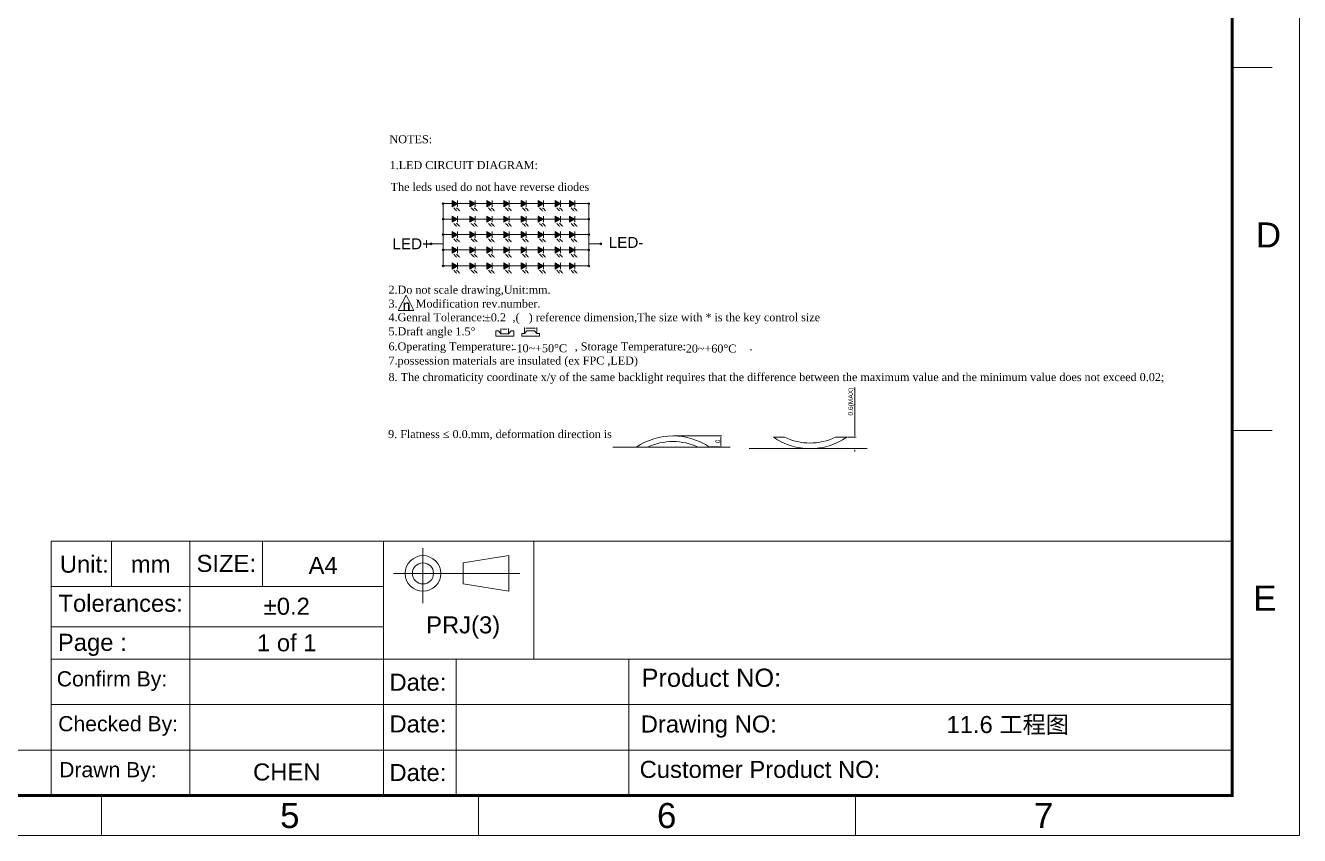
# Model space of a CAD drawing. Extents: x 6438 to 11432, y -3701 to -2371.
# Drawn here: x 10891 to 11432, y -3701 to -3358 of the extents above; entities that cross this region are included whole.
import ezdxf
from ezdxf.enums import TextEntityAlignment as Align

# ---------------------------------------------------------------- set-up
doc = ezdxf.new("R2010")
doc.units = 0
doc.header["$LTSCALE"] = 3
doc.layers.get('DEFPOINTS').update_dxf_attribs({"linetype": 'CONTINUOUS', "lineweight": 9})
doc.layers.add('DIM', color=6, linetype='CONTINUOUS', lineweight=9)
doc.layers.add('TK', color=7, linetype='CONTINUOUS', lineweight=9)
doc.styles.add('4', font='simhei.ttf')
doc.styles.get("Standard").update_dxf_attribs({"font": 'arial.ttf'})
doc.styles.add('STYLE1', font='times.ttf')
doc.styles.add('宋体', font='arial.ttf')
doc.dimstyles.new('DIM1', dxfattribs={"dimscale": 0, "dimtxt": 2, "dimasz": 0.6, "dimexe": 0.5, "dimexo": 0.3, "dimgap": 0.2, "dimtad": 1, "dimdsep": 46, "dimtxsty": 'Standard', "dimcen": 1, "dimclrd": 3, "dimclre": 3, "dimclrt": 3, "dimadec": 0, "dimazin": 2, "dimtfac": 1, "dimtofl": 0, "dimtmove": 0, "dimatfit": 0, "dimfxl": 0, "dimtolj": 1, "dimlwd": -1, "dimlwe": -1, "dimarcsym": 0})

# ---------------------------------------------------------------- blocks, each defined once
blk = doc.blocks.new('1')
at = {"layer": 'TK'}
for points in [[(8358.96, -2934.71), (9273.11, -2934.71), (9273.11, -3560.84), (8358.96, -3560.84)], [(9012.33, -3480.31), (8997.28, -3477.93), (8997.28, -3470.96), (9012.33, -3468.58)]]:
    blk.add_lwpolyline(points, close=True, dxfattribs=at)
at = {"layer": 'TK', "const_width": 1}
blk.add_lwpolyline([(9250.94, -3547.65), (8380.95, -3547.65), (8380.95, -2947.89), (9250.94, -2947.89)], close=True, dxfattribs=at)
at = {"layer": 'TK'}
for points in [[(9250.94, -3307.62), (9264.12, -3307.62)], [(9250.94, -3427.37), (9264.12, -3427.37)], [(8861.48, -3547.65), (8861.48, -3463.77), (9250.94, -3463.77)], [(8881.32, -3478.75), (8881.32, -3463.77)], [(8907.2, -3547.65), (8907.2, -3463.77)], [(8931.18, -3478.75), (8931.18, -3463.77)], [(8971.09, -3547.65), (8971.09, -3463.77)], [(9020.61, -3502.72), (9020.61, -3463.77)], [(8971.09, -3478.75), (8861.48, -3478.75)], [(8971.09, -3492.02), (8861.48, -3492.02)], [(9250.94, -3502.72), (8861.48, -3502.72)], [(8994.95, -3547.65), (8994.95, -3502.72)], [(9051.97, -3547.65), (9051.97, -3502.72)], [(8861.48, -3517.7), (9250.94, -3517.7)], [(8380.95, -3532.68), (9250.94, -3532.68)], [(8878.09, -3560.84), (8878.09, -3547.65)], [(9002.37, -3560.84), (9002.37, -3547.65)], [(9126.66, -3560.84), (9126.66, -3547.65)]]:
    blk.add_lwpolyline(points, dxfattribs=at)
at = {"layer": 'TK', "ltscale": 0.04}
for points in [[(8984.05, -3484.3), (8984.05, -3466.1)], [(8974.29, -3474.45), (9016.04, -3474.45)]]:
    blk.add_lwpolyline(points, dxfattribs=at)
at = {"layer": 'TK'}
for radius in [5.87, 3.48]:
    blk.add_circle((8984.05, -3474.45), radius, dxfattribs=at)
at = {"layer": 'TK', "style": '宋体'}
for s, p in [('D', (9258.73, -3366.98)), ('E', (9257.81, -3486.73)), ('5', (8936.94, -3558.36)), ('6', (9061.22, -3558.36)), ('7', (9185.5, -3558.36))]:
    blk.add_text(s, height=8.24, dxfattribs=at).set_placement(p)
for s, insert, char_height, width, attachment_point in [('{\\H1.25x; Unit:}', (8871.27, -3468.58), 4.4937, 20.0942, 2), ('{\\H1.25x;mm}', (8894.26, -3468.58), 4.4937, 25.8845, 2), ('{\\H1.25x;SIZE:}', (8919.19, -3468.33), 4.4937, 23.9823, 2), ('{\\H1.25x;A4}', (8951.13, -3468.99), 4.4937, 39.903, 2), ('{\\H1.25x;Tolerances:}', (8884.34, -3481.47), 4.4937, 45.7163, 2), ('{\\H1.25x;PRJ(3)}', (8985.1, -3488.6), 4.4937, 82.3064, 1), ('{\\H1.25x;\\C256; Page :}', (8861.48, -3494.35), 4.4937, 45.7163, 1), ('{\\H1.25x;1 of 1}', (8939.14, -3494.5), 4.4937, 63.8852, 2), ('{\\H1.111x; Confirm By:}', (8861.35, -3506.69), 4.4937, 45.848, 1), ('{\\H1.25x; Date:}', (8970.83, -3507.49), 4.4937, 24.1241, 1), ('{\\H1.25x; Product NO:}', (9053.8, -3505.83), 4.7933, 49.893, 1), (' Checked By:', (8861.83, -3521.49), 4.9909, 45.3695, 1), ('{\\H1.25x; Date:}', (8970.83, -3521.24), 4.4937, 24.1241, 1), ('{\\H1.25x; Drawing NO:}', (9053.68, -3521.27), 4.4937, 49.7844, 1), (' Drawn By:', (8862.14, -3536.64), 4.991, 45.0605, 1), ('{\\H1.25x;CHEN}', (8939.14, -3537.08), 4.4937, 63.8852, 2), ('{\\H1.25x; Date:}', (8970.83, -3537.26), 4.4937, 24.1241, 1), ('{\\H1.25x;Customer Product NO: }', (9055.5, -3536.23), 4.4937, 195.4465, 1)]:
    blk.add_mtext(s, dxfattribs=dict(at, insert=insert, char_height=char_height, width=width, attachment_point=attachment_point))
blk = doc.blocks.new('*D33')
at = {"layer": 'DEFPOINTS', "color": 0}
for p in [(11165.84, -3531.86), (11186.11, -3531.86), (11181.21, -3536.55)]:
    blk.add_point(p, dxfattribs=at)
at = {"layer": 'DIM', "color": 3, "linetype": 'Continuous'}
for p, q in [((11166.14, -3531.86), (11186.61, -3531.86)), ((11186.11, -3535.95), (11186.11, -3532.46)), ((11181.51, -3536.55), (11186.61, -3536.55))]:
    blk.add_line(p, q, dxfattribs=at)
at = {"layer": 'DIM', "color": 3}
for points in [[(11186.01, -3532.46), (11186.21, -3532.46), (11186.11, -3531.86)], [(11186.01, -3535.95), (11186.21, -3535.95), (11186.11, -3536.55)]]:
    blk.add_solid(points, dxfattribs=at)
at = {"layer": 'DIM', "color": 3, "insert": (11184.89, -3534.2), "char_height": 2, "attachment_point": 5, "rotation": 90}
blk.add_mtext('\\A1;0', dxfattribs=at)
blk = doc.blocks.new('*D32')
at = {"layer": 'DEFPOINTS', "color": 0}
for p in [(11239.6, -3532.44), (11237.25, -3537.25), (11243.06, -3537.25)]:
    blk.add_point(p, dxfattribs=at)
at = {"layer": 'DIM', "color": 3, "linetype": 'Continuous'}
for p, q in [((11243.06, -3531.84), (11243.06, -3511.32)), ((11239.9, -3532.44), (11243.56, -3532.44)), ((11237.55, -3537.25), (11243.56, -3537.25)), ((11243.06, -3537.85), (11243.06, -3538.45))]:
    blk.add_line(p, q, dxfattribs=at)
at = {"layer": 'DIM', "color": 3}
for points in [[(11242.96, -3531.84), (11243.16, -3531.84), (11243.06, -3532.44)], [(11242.96, -3537.85), (11243.16, -3537.85), (11243.06, -3537.25)]]:
    blk.add_solid(points, dxfattribs=at)
at = {"layer": 'DIM', "color": 3, "insert": (11241.55, -3517.31), "char_height": 2, "attachment_point": 5, "rotation": 90}
blk.add_mtext('\\A1;0.6(MAX)', dxfattribs=at)

msp = doc.modelspace()

# ---------------------------------------------------------------- hatches: boundary and pattern name
at = {"layer": 'DIM'}
h = msp.add_hatch(color=256, dxfattribs=at)
h.paths.add_polyline_path([(11068.3121, -3432.9396), (11068.3121, -3433.6929, 1)])
h.paths.add_polyline_path([(11068.3121, -3433.3162), (11068.3121, -3432.9396, 0.41421356), (11067.9355, -3433.3162)])
h.paths.add_polyline_path([(11068.3121, -3433.6929), (11068.3121, -3433.3162), (11067.9355, -3433.3162, 0.41421356)])
for points in [[(11074.4251, -3433.3162), (11072.1652, -3432.0114), (11072.1652, -3434.621)], [(11081.889, -3433.3162), (11079.629, -3432.0114), (11079.629, -3434.621)], [(11089.1321, -3433.3162), (11086.8722, -3432.0114), (11086.8722, -3434.621)], [(11096.3753, -3433.3162), (11094.1154, -3432.0114), (11094.1154, -3434.621)], [(11103.6185, -3433.3162), (11101.3585, -3432.0114), (11101.3585, -3434.621)], [(11110.8617, -3433.3162), (11108.6017, -3432.0114), (11108.6017, -3434.621)], [(11118.118, -3433.3162), (11115.8581, -3432.0114), (11115.8581, -3434.621)], [(11124.2099, -3433.3162), (11121.9499, -3432.0114), (11121.9499, -3434.621)], [(11074.4251, -3439.8977), (11072.1652, -3438.5929), (11072.1652, -3441.2025)], [(11081.889, -3439.8977), (11079.629, -3438.5929), (11079.629, -3441.2025)], [(11089.1321, -3439.8977), (11086.8722, -3438.5929), (11086.8722, -3441.2025)], [(11096.3753, -3439.8977), (11094.1154, -3438.5929), (11094.1154, -3441.2025)], [(11103.6185, -3439.8977), (11101.3585, -3438.5929), (11101.3585, -3441.2025)], [(11110.8617, -3439.8977), (11108.6017, -3438.5929), (11108.6017, -3441.2025)], [(11118.118, -3439.8977), (11115.8581, -3438.5929), (11115.8581, -3441.2025)], [(11124.2099, -3439.8977), (11121.9499, -3438.5929), (11121.9499, -3441.2025)], [(11074.4251, -3446.4791), (11072.1652, -3445.1743), (11072.1652, -3447.7839)], [(11081.889, -3446.4791), (11079.629, -3445.1743), (11079.629, -3447.7839)], [(11089.1321, -3446.4791), (11086.8722, -3445.1743), (11086.8722, -3447.7839)], [(11096.3753, -3446.4791), (11094.1154, -3445.1743), (11094.1154, -3447.7839)], [(11103.6185, -3446.4791), (11101.3585, -3445.1743), (11101.3585, -3447.7839)], [(11110.8617, -3446.4791), (11108.6017, -3445.1743), (11108.6017, -3447.7839)], [(11118.118, -3446.4791), (11115.8581, -3445.1743), (11115.8581, -3447.7839)], [(11124.2099, -3446.4791), (11121.9499, -3445.1743), (11121.9499, -3447.7839)], [(11074.4251, -3452.9846), (11072.1652, -3451.6798), (11072.1652, -3454.2894)], [(11081.889, -3452.9846), (11079.629, -3451.6798), (11079.629, -3454.2894)], [(11089.1321, -3452.9846), (11086.8722, -3451.6798), (11086.8722, -3454.2894)], [(11096.3753, -3452.9846), (11094.1154, -3451.6798), (11094.1154, -3454.2894)], [(11103.6185, -3452.9846), (11101.3585, -3451.6798), (11101.3585, -3454.2894)], [(11110.8617, -3452.9846), (11108.6017, -3451.6798), (11108.6017, -3454.2894)], [(11118.118, -3452.9846), (11115.8581, -3451.6798), (11115.8581, -3454.2894)], [(11124.2099, -3452.9846), (11121.9499, -3451.6798), (11121.9499, -3454.2894)], [(11074.4251, -3459.7697), (11072.1652, -3458.4649), (11072.1652, -3461.0745)], [(11081.889, -3459.7697), (11079.629, -3458.4649), (11079.629, -3461.0745)], [(11089.1321, -3459.7697), (11086.8722, -3458.4649), (11086.8722, -3461.0745)], [(11096.3753, -3459.7697), (11094.1154, -3458.4649), (11094.1154, -3461.0745)], [(11103.6185, -3459.7697), (11101.3585, -3458.4649), (11101.3585, -3461.0745)], [(11110.8617, -3459.7697), (11108.6017, -3458.4649), (11108.6017, -3461.0745)], [(11118.118, -3459.7697), (11115.8581, -3458.4649), (11115.8581, -3461.0745)], [(11124.2099, -3459.7697), (11121.9499, -3458.4649), (11121.9499, -3461.0745)]]:
    msp.add_hatch(color=256, dxfattribs=at).paths.add_polyline_path(points)
h = msp.add_hatch(color=256, dxfattribs=at)
h.paths.add_polyline_path([(11116.6453, -3432.9396), (11116.6453, -3433.6929, 1)])
h.paths.add_polyline_path([(11116.6453, -3433.3162), (11116.6453, -3432.9396, 0.41421356), (11116.2687, -3433.3162)])
h.paths.add_polyline_path([(11116.6453, -3433.6929), (11116.6453, -3433.3162), (11116.2687, -3433.3162, 0.41421356)])
h = msp.add_hatch(color=256, dxfattribs=at)
h.paths.add_polyline_path([(11130.1555, -3432.9396), (11130.1555, -3433.6929, 1)])
h.paths.add_polyline_path([(11130.1555, -3433.3162), (11130.1555, -3432.9396, 0.41421356), (11129.7789, -3433.3162)])
h.paths.add_polyline_path([(11130.1555, -3433.6929), (11130.1555, -3433.3162), (11129.7789, -3433.3162, 0.41421356)])
h = msp.add_hatch(color=256, dxfattribs=at)
h.paths.add_polyline_path([(11068.3121, -3439.521), (11068.3121, -3440.2743, 1)])
h.paths.add_polyline_path([(11068.3121, -3439.8977), (11068.3121, -3439.521, 0.41421356), (11067.9355, -3439.8977)])
h.paths.add_polyline_path([(11068.3121, -3440.2743), (11068.3121, -3439.8977), (11067.9355, -3439.8977, 0.41421356)])
h = msp.add_hatch(color=256, dxfattribs=at)
h.paths.add_polyline_path([(11116.6453, -3439.521), (11116.6453, -3440.2743, 1)])
h.paths.add_polyline_path([(11116.6453, -3439.8977), (11116.6453, -3439.521, 0.41421356), (11116.2687, -3439.8977)])
h.paths.add_polyline_path([(11116.6453, -3440.2743), (11116.6453, -3439.8977), (11116.2687, -3439.8977, 0.41421356)])
h = msp.add_hatch(color=256, dxfattribs=at)
h.paths.add_polyline_path([(11130.1555, -3439.521), (11130.1555, -3440.2743, 1)])
h.paths.add_polyline_path([(11130.1555, -3439.8977), (11130.1555, -3439.521, 0.41421356), (11129.7789, -3439.8977)])
h.paths.add_polyline_path([(11130.1555, -3440.2743), (11130.1555, -3439.8977), (11129.7789, -3439.8977, 0.41421356)])
h = msp.add_hatch(color=256, dxfattribs=at)
h.paths.add_polyline_path([(11068.3121, -3446.1025), (11068.3121, -3446.8558, 1)])
h.paths.add_polyline_path([(11068.3121, -3446.4791), (11068.3121, -3446.1025, 0.41421356), (11067.9355, -3446.4791)])
h.paths.add_polyline_path([(11068.3121, -3446.8558), (11068.3121, -3446.4791), (11067.9355, -3446.4791, 0.41421356)])
h = msp.add_hatch(color=256, dxfattribs=at)
h.paths.add_polyline_path([(11116.6453, -3446.1025), (11116.6453, -3446.8558, 1)])
h.paths.add_polyline_path([(11116.6453, -3446.4791), (11116.6453, -3446.1025, 0.41421356), (11116.2687, -3446.4791)])
h.paths.add_polyline_path([(11116.6453, -3446.8558), (11116.6453, -3446.4791), (11116.2687, -3446.4791, 0.41421356)])
h = msp.add_hatch(color=256, dxfattribs=at)
h.paths.add_polyline_path([(11130.1555, -3446.1025), (11130.1555, -3446.8558, 1)])
h.paths.add_polyline_path([(11130.1555, -3446.4791), (11130.1555, -3446.1025, 0.41421356), (11129.7789, -3446.4791)])
h.paths.add_polyline_path([(11130.1555, -3446.8558), (11130.1555, -3446.4791), (11129.7789, -3446.4791, 0.41421356)])
h = msp.add_hatch(color=256, dxfattribs=at)
h.paths.add_polyline_path([(11063.2096, -3449.994), (11063.2096, -3450.7473, 1)])
h.paths.add_polyline_path([(11063.2096, -3450.3707), (11063.2096, -3449.994, 0.41421356), (11062.833, -3450.3707)])
h.paths.add_polyline_path([(11063.2096, -3450.7473), (11063.2096, -3450.3707), (11062.833, -3450.3707, 0.41421356)])
h = msp.add_hatch(color=256, dxfattribs=at)
h.paths.add_polyline_path([(11068.3121, -3452.6079), (11068.3121, -3453.3612, 1)])
h.paths.add_polyline_path([(11068.3121, -3452.9846), (11068.3121, -3452.6079, 0.41421356), (11067.9355, -3452.9846)])
h.paths.add_polyline_path([(11068.3121, -3453.3612), (11068.3121, -3452.9846), (11067.9355, -3452.9846, 0.41421356)])
h = msp.add_hatch(color=256, dxfattribs=at)
h.paths.add_polyline_path([(11116.6453, -3452.6079), (11116.6453, -3453.3612, 1)])
h.paths.add_polyline_path([(11116.6453, -3452.9846), (11116.6453, -3452.6079, 0.41421356), (11116.2687, -3452.9846)])
h.paths.add_polyline_path([(11116.6453, -3453.3612), (11116.6453, -3452.9846), (11116.2687, -3452.9846, 0.41421356)])
h = msp.add_hatch(color=256, dxfattribs=at)
h.paths.add_polyline_path([(11130.1555, -3452.6079), (11130.1555, -3453.3612, 1)])
h.paths.add_polyline_path([(11130.1555, -3452.9846), (11130.1555, -3452.6079, 0.41421356), (11129.7789, -3452.9846)])
h.paths.add_polyline_path([(11130.1555, -3453.3612), (11130.1555, -3452.9846), (11129.7789, -3452.9846, 0.41421356)])
h = msp.add_hatch(color=256, dxfattribs=at)
h.paths.add_polyline_path([(11135.224, -3449.994), (11135.224, -3450.7473, -1)])
h.paths.add_polyline_path([(11135.224, -3450.3707), (11135.224, -3449.994, -0.41421356), (11135.6007, -3450.3707)])
h.paths.add_polyline_path([(11135.224, -3450.7473), (11135.224, -3450.3707), (11135.6007, -3450.3707, -0.41421356)])
h = msp.add_hatch(color=256, dxfattribs=at)
h.paths.add_polyline_path([(11068.3121, -3459.393), (11068.3121, -3460.1464, 1)])
h.paths.add_polyline_path([(11068.3121, -3459.7697), (11068.3121, -3459.393, 0.41421356), (11067.9355, -3459.7697)])
h.paths.add_polyline_path([(11068.3121, -3460.1464), (11068.3121, -3459.7697), (11067.9355, -3459.7697, 0.41421356)])
h = msp.add_hatch(color=256, dxfattribs=at)
h.paths.add_polyline_path([(11116.6114, -3459.393), (11116.6114, -3460.1464, 1)])
h.paths.add_polyline_path([(11116.6114, -3459.7697), (11116.6114, -3459.393, 0.41421356), (11116.2347, -3459.7697)])
h.paths.add_polyline_path([(11116.6114, -3460.1464), (11116.6114, -3459.7697), (11116.2347, -3459.7697, 0.41421356)])
h = msp.add_hatch(color=256, dxfattribs=at)
h.paths.add_polyline_path([(11130.1216, -3459.393), (11130.1216, -3460.1464, 1)])
h.paths.add_polyline_path([(11130.1216, -3459.7697), (11130.1216, -3459.393, 0.41421356), (11129.7449, -3459.7697)])
h.paths.add_polyline_path([(11130.1216, -3460.1464), (11130.1216, -3459.7697), (11129.7449, -3459.7697, 0.41421356)])

# ---------------------------------------------------------------- linework, layer by layer
for p, q in [((11067.9015, -3433.3162), (11116.6114, -3433.3162)), ((11068.3121, -3433.3162), (11068.3121, -3460.1464)), ((11068.3121, -3433.3162), (11072.1652, -3433.3162)), ((11068.3121, -3433.3162), (11130.1216, -3433.3162)), ((11072.1652, -3433.3162), (11068.8545, -3433.3162)), ((11074.4251, -3434.621), (11074.4251, -3432.0114)), ((11081.889, -3434.621), (11081.889, -3432.0114)), ((11086.8722, -3433.3162), (11086.1443, -3433.3162)), ((11089.1321, -3434.621), (11089.1321, -3432.0114)), ((11094.1154, -3433.3162), (11093.3875, -3433.3162)), ((11096.3753, -3434.621), (11096.3753, -3432.0114)), ((11103.6185, -3434.621), (11103.6185, -3432.0114)), ((11110.8617, -3434.621), (11110.8617, -3432.0114)), ((11118.118, -3434.621), (11118.118, -3432.0114)), ((11124.2099, -3434.621), (11124.2099, -3432.0114)), ((11130.1216, -3433.3162), (11130.1216, -3459.7697)), ((11074.4251, -3441.2025), (11074.4251, -3438.5929)), ((11081.889, -3441.2025), (11081.889, -3438.5929)), ((11089.1321, -3441.2025), (11089.1321, -3438.5929)), ((11096.3753, -3441.2025), (11096.3753, -3438.5929)), ((11103.6185, -3441.2025), (11103.6185, -3438.5929)), ((11110.8617, -3441.2025), (11110.8617, -3438.5929)), ((11118.118, -3441.2025), (11118.118, -3438.5929)), ((11124.2099, -3441.2025), (11124.2099, -3438.5929)), ((11067.9015, -3439.8977), (11116.6114, -3439.8977)), ((11068.3121, -3439.8977), (11072.1652, -3439.8977)), ((11072.1652, -3439.8977), (11068.8545, -3439.8977)), ((11086.8722, -3439.8977), (11086.1443, -3439.8977)), ((11089.9891, -3439.8977), (11130.1216, -3439.8977)), ((11094.1154, -3439.8977), (11093.3875, -3439.8977)), ((11068.3121, -3446.4791), (11067.9015, -3446.4791)), ((11067.9015, -3446.4791), (11116.6114, -3446.4791)), ((11068.3121, -3446.4791), (11072.1652, -3446.4791)), ((11072.1652, -3446.4791), (11068.8545, -3446.4791)), ((11074.4251, -3447.7839), (11074.4251, -3445.1743)), ((11081.889, -3447.7839), (11081.889, -3445.1743)), ((11086.8722, -3446.4791), (11086.1443, -3446.4791)), ((11089.1321, -3447.7839), (11089.1321, -3445.1743)), ((11089.9891, -3446.4791), (11130.1216, -3446.4791)), ((11094.1154, -3446.4791), (11093.3875, -3446.4791)), ((11096.3753, -3447.7839), (11096.3753, -3445.1743)), ((11103.6185, -3447.7839), (11103.6185, -3445.1743)), ((11110.8617, -3447.7839), (11110.8617, -3445.1743)), ((11117.022, -3446.4791), (11116.6453, -3446.4791)), ((11118.118, -3447.7839), (11118.118, -3445.1743)), ((11124.2099, -3447.7839), (11124.2099, -3445.1743)), ((11130.5322, -3446.4791), (11130.1555, -3446.4791)), ((11062.833, -3450.3707), (11063.5863, -3450.3707)), ((11063.5863, -3450.3707), (11063.2096, -3450.3707)), ((11063.2096, -3450.3707), (11068.3121, -3450.3707)), ((11067.9015, -3452.9846), (11116.6114, -3452.9846)), ((11068.3121, -3452.9846), (11072.1652, -3452.9846)), ((11072.1652, -3452.9846), (11068.8545, -3452.9846)), ((11074.4251, -3454.2894), (11074.4251, -3451.6798)), ((11081.889, -3454.2894), (11081.889, -3451.6798)), ((11086.8722, -3452.9846), (11086.1443, -3452.9846)), ((11089.1321, -3454.2894), (11089.1321, -3451.6798)), ((11089.9891, -3452.9846), (11130.1216, -3452.9846)), ((11094.1154, -3452.9846), (11093.3875, -3452.9846)), ((11096.3753, -3454.2894), (11096.3753, -3451.6798)), ((11103.6185, -3454.2894), (11103.6185, -3451.6798)), ((11110.8617, -3454.2894), (11110.8617, -3451.6798)), ((11118.118, -3454.2894), (11118.118, -3451.6798)), ((11124.2099, -3454.2894), (11124.2099, -3451.6798)), ((11135.224, -3450.3707), (11130.1216, -3450.3707)), ((11135.6007, -3450.3707), (11134.8474, -3450.3707)), ((11134.8474, -3450.3707), (11135.224, -3450.3707)), ((11067.9015, -3459.7697), (11116.6114, -3459.7697)), ((11068.3121, -3459.7697), (11072.1652, -3459.7697)), ((11072.1652, -3459.7697), (11068.8545, -3459.7697)), ((11074.4251, -3461.0745), (11074.4251, -3458.4649)), ((11081.889, -3461.0745), (11081.889, -3458.4649)), ((11086.8722, -3459.7697), (11086.1443, -3459.7697)), ((11089.1321, -3461.0745), (11089.1321, -3458.4649)), ((11089.9891, -3459.7697), (11130.1216, -3459.7697)), ((11094.1154, -3459.7697), (11093.3875, -3459.7697)), ((11096.3753, -3461.0745), (11096.3753, -3458.4649)), ((11103.6185, -3461.0745), (11103.6185, -3458.4649)), ((11110.8617, -3461.0745), (11110.8617, -3458.4649)), ((11118.118, -3461.0745), (11118.118, -3458.4649)), ((11124.2099, -3461.0745), (11124.2099, -3458.4649)), ((11049.2671, -3478.6954), (11052.5732, -3472.0833)), ((11052.5732, -3472.0833), (11055.8792, -3478.6954)), ((11055.8792, -3478.6954), (11049.2671, -3478.6954)), ((11091.7702, -3487.2484), (11090.6409, -3487.2484)), ((11090.6409, -3487.2484), (11090.6409, -3489.5383)), ((11091.7702, -3487.2484), (11092.8404, -3488.6116)), ((11092.8404, -3488.344), (11092.8404, -3486.2184)), ((11093.6431, -3486.5079), (11095.2484, -3486.5079)), ((11096.0511, -3488.344), (11096.0511, -3486.2184)), ((11097.1214, -3487.2484), (11096.0511, -3488.6116)), ((11098.2507, -3487.2484), (11097.1214, -3487.2484)), ((11098.2507, -3489.5383), (11098.2507, -3487.2484)), ((11102.777, -3488.1102), (11102.777, -3485.8793)), ((11102.777, -3488.3777), (11103.8473, -3487.2484)), ((11103.5797, -3486.1469), (11107.3255, -3486.1469)), ((11107.058, -3487.2484), (11103.8473, -3487.2484)), ((11107.058, -3487.2484), (11108.1282, -3488.3777)), ((11108.1282, -3488.1102), (11108.1282, -3485.8793)), ((11090.6409, -3489.5383), (11098.2507, -3489.5383)), ((11096.0511, -3488.6116), (11092.8404, -3488.6116)), ((11101.6697, -3488.3777), (11102.777, -3488.3777)), ((11101.6697, -3488.3777), (11101.6697, -3489.5383)), ((11101.6697, -3489.5383), (11109.2356, -3489.5383)), ((11108.1282, -3488.3777), (11109.2356, -3488.3777)), ((11109.2356, -3489.5383), (11109.2356, -3488.3777)), ((11208.4847, -3532.443), (11213.2423, -3532.443)), ((11234.8454, -3532.443), (11239.6029, -3532.443)), ((11190.1618, -3536.6753), (11140.3265, -3536.6753)), ((11248.2312, -3537.2483), (11198.2597, -3537.2483))]:
    msp.add_line(p, q, dxfattribs=at)
for points in [[(11074.4251, -3433.3162), (11072.1652, -3434.621), (11072.1652, -3432.0114)], [(11081.889, -3433.3162), (11079.629, -3434.621), (11079.629, -3432.0114)], [(11089.1321, -3433.3162), (11086.8722, -3434.621), (11086.8722, -3432.0114)], [(11096.3753, -3433.3162), (11094.1154, -3434.621), (11094.1154, -3432.0114)], [(11103.6185, -3433.3162), (11101.3585, -3434.621), (11101.3585, -3432.0114)], [(11110.8617, -3433.3162), (11108.6017, -3434.621), (11108.6017, -3432.0114)], [(11118.118, -3433.3162), (11115.8581, -3434.621), (11115.8581, -3432.0114)], [(11124.2099, -3433.3162), (11121.9499, -3434.621), (11121.9499, -3432.0114)], [(11074.4251, -3439.8977), (11072.1652, -3441.2025), (11072.1652, -3438.5929)], [(11081.889, -3439.8977), (11079.629, -3441.2025), (11079.629, -3438.5929)], [(11089.1321, -3439.8977), (11086.8722, -3441.2025), (11086.8722, -3438.5929)], [(11096.3753, -3439.8977), (11094.1154, -3441.2025), (11094.1154, -3438.5929)], [(11103.6185, -3439.8977), (11101.3585, -3441.2025), (11101.3585, -3438.5929)], [(11110.8617, -3439.8977), (11108.6017, -3441.2025), (11108.6017, -3438.5929)], [(11118.118, -3439.8977), (11115.8581, -3441.2025), (11115.8581, -3438.5929)], [(11124.2099, -3439.8977), (11121.9499, -3441.2025), (11121.9499, -3438.5929)], [(11074.4251, -3446.4791), (11072.1652, -3447.7839), (11072.1652, -3445.1743)], [(11081.889, -3446.4791), (11079.629, -3447.7839), (11079.629, -3445.1743)], [(11089.1321, -3446.4791), (11086.8722, -3447.7839), (11086.8722, -3445.1743)], [(11096.3753, -3446.4791), (11094.1154, -3447.7839), (11094.1154, -3445.1743)], [(11103.6185, -3446.4791), (11101.3585, -3447.7839), (11101.3585, -3445.1743)], [(11110.8617, -3446.4791), (11108.6017, -3447.7839), (11108.6017, -3445.1743)], [(11118.118, -3446.4791), (11115.8581, -3447.7839), (11115.8581, -3445.1743)], [(11124.2099, -3446.4791), (11121.9499, -3447.7839), (11121.9499, -3445.1743)], [(11074.4251, -3452.9846), (11072.1652, -3454.2894), (11072.1652, -3451.6798)], [(11081.889, -3452.9846), (11079.629, -3454.2894), (11079.629, -3451.6798)], [(11089.1321, -3452.9846), (11086.8722, -3454.2894), (11086.8722, -3451.6798)], [(11096.3753, -3452.9846), (11094.1154, -3454.2894), (11094.1154, -3451.6798)], [(11103.6185, -3452.9846), (11101.3585, -3454.2894), (11101.3585, -3451.6798)], [(11110.8617, -3452.9846), (11108.6017, -3454.2894), (11108.6017, -3451.6798)], [(11118.118, -3452.9846), (11115.8581, -3454.2894), (11115.8581, -3451.6798)], [(11124.2099, -3452.9846), (11121.9499, -3454.2894), (11121.9499, -3451.6798)], [(11074.4251, -3459.7697), (11072.1652, -3461.0745), (11072.1652, -3458.4649)], [(11081.889, -3459.7697), (11079.629, -3461.0745), (11079.629, -3458.4649)], [(11089.1321, -3459.7697), (11086.8722, -3461.0745), (11086.8722, -3458.4649)], [(11096.3753, -3459.7697), (11094.1154, -3461.0745), (11094.1154, -3458.4649)], [(11103.6185, -3459.7697), (11101.3585, -3461.0745), (11101.3585, -3458.4649)], [(11110.8617, -3459.7697), (11108.6017, -3461.0745), (11108.6017, -3458.4649)], [(11118.118, -3459.7697), (11115.8581, -3461.0745), (11115.8581, -3458.4649)], [(11124.2099, -3459.7697), (11121.9499, -3461.0745), (11121.9499, -3458.4649)]]:
    msp.add_lwpolyline(points, close=True, dxfattribs=at)
for points in [[(11073.6286, -3435.9342), (11072.806, -3435.1117)], [(11074.8676, -3435.8637), (11074.045, -3435.0412)], [(11081.0924, -3435.9342), (11080.2699, -3435.1117)], [(11082.3314, -3435.8637), (11081.5088, -3435.0412)], [(11088.3356, -3435.9342), (11087.513, -3435.1117)], [(11089.5746, -3435.8637), (11088.752, -3435.0412)], [(11095.5788, -3435.9342), (11094.7562, -3435.1117)], [(11096.8177, -3435.8637), (11095.9952, -3435.0412)], [(11102.8219, -3435.9342), (11101.9994, -3435.1117)], [(11104.0609, -3435.8637), (11103.2384, -3435.0412)], [(11110.0651, -3435.9342), (11109.2426, -3435.1117)], [(11111.3041, -3435.8637), (11110.4816, -3435.0412)], [(11117.3215, -3435.9342), (11116.4989, -3435.1117)], [(11118.5604, -3435.8637), (11117.7379, -3435.0412)], [(11123.4133, -3435.9342), (11122.5908, -3435.1117)], [(11124.6523, -3435.8637), (11123.8298, -3435.0412)], [(11073.6286, -3442.5157), (11072.806, -3441.6931)], [(11074.8676, -3442.4452), (11074.045, -3441.6227)], [(11081.0924, -3442.5157), (11080.2699, -3441.6931)], [(11082.3314, -3442.4452), (11081.5088, -3441.6227)], [(11088.3356, -3442.5157), (11087.513, -3441.6931)], [(11089.5746, -3442.4452), (11088.752, -3441.6227)], [(11095.5788, -3442.5157), (11094.7562, -3441.6931)], [(11096.8177, -3442.4452), (11095.9952, -3441.6227)], [(11102.8219, -3442.5157), (11101.9994, -3441.6931)], [(11104.0609, -3442.4452), (11103.2384, -3441.6227)], [(11110.0651, -3442.5157), (11109.2426, -3441.6931)], [(11111.3041, -3442.4452), (11110.4816, -3441.6227)], [(11117.3215, -3442.5157), (11116.4989, -3441.6931)], [(11118.5604, -3442.4452), (11117.7379, -3441.6227)], [(11123.4133, -3442.5157), (11122.5908, -3441.6931)], [(11124.6523, -3442.4452), (11123.8298, -3441.6227)], [(11073.6286, -3449.0971), (11072.806, -3448.2746)], [(11074.8676, -3449.0266), (11074.045, -3448.2041)], [(11081.0924, -3449.0971), (11080.2699, -3448.2746)], [(11082.3314, -3449.0266), (11081.5088, -3448.2041)], [(11088.3356, -3449.0971), (11087.513, -3448.2746)], [(11089.5746, -3449.0266), (11088.752, -3448.2041)], [(11095.5788, -3449.0971), (11094.7562, -3448.2746)], [(11096.8177, -3449.0266), (11095.9952, -3448.2041)], [(11102.8219, -3449.0971), (11101.9994, -3448.2746)], [(11104.0609, -3449.0266), (11103.2384, -3448.2041)], [(11110.0651, -3449.0971), (11109.2426, -3448.2746)], [(11111.3041, -3449.0266), (11110.4816, -3448.2041)], [(11117.3215, -3449.0971), (11116.4989, -3448.2746)], [(11118.5604, -3449.0266), (11117.7379, -3448.2041)], [(11123.4133, -3449.0971), (11122.5908, -3448.2746)], [(11124.6523, -3449.0266), (11123.8298, -3448.2041)], [(11073.6286, -3455.6026), (11072.806, -3454.78)], [(11074.8676, -3455.5321), (11074.045, -3454.7096)], [(11081.0924, -3455.6026), (11080.2699, -3454.78)], [(11082.3314, -3455.5321), (11081.5088, -3454.7096)], [(11088.3356, -3455.6026), (11087.513, -3454.78)], [(11089.5746, -3455.5321), (11088.752, -3454.7096)], [(11095.5788, -3455.6026), (11094.7562, -3454.78)], [(11096.8177, -3455.5321), (11095.9952, -3454.7096)], [(11102.8219, -3455.6026), (11101.9994, -3454.78)], [(11104.0609, -3455.5321), (11103.2384, -3454.7096)], [(11110.0651, -3455.6026), (11109.2426, -3454.78)], [(11111.3041, -3455.5321), (11110.4816, -3454.7096)], [(11117.3215, -3455.6026), (11116.4989, -3454.78)], [(11118.5604, -3455.5321), (11117.7379, -3454.7096)], [(11123.4133, -3455.6026), (11122.5908, -3454.78)], [(11124.6523, -3455.5321), (11123.8298, -3454.7096)], [(11073.6286, -3462.3877), (11072.806, -3461.5652)], [(11074.8676, -3462.3172), (11074.045, -3461.4947)], [(11081.0924, -3462.3877), (11080.2699, -3461.5652)], [(11082.3314, -3462.3172), (11081.5088, -3461.4947)], [(11088.3356, -3462.3877), (11087.513, -3461.5652)], [(11089.5746, -3462.3172), (11088.752, -3461.4947)], [(11095.5788, -3462.3877), (11094.7562, -3461.5652)], [(11096.8177, -3462.3172), (11095.9952, -3461.4947)], [(11102.8219, -3462.3877), (11101.9994, -3461.5652)], [(11104.0609, -3462.3172), (11103.2384, -3461.4947)], [(11110.0651, -3462.3877), (11109.2426, -3461.5652)], [(11111.3041, -3462.3172), (11110.4816, -3461.4947)], [(11117.3215, -3462.3877), (11116.4989, -3461.5652)], [(11118.5604, -3462.3172), (11117.7379, -3461.4947)], [(11123.4133, -3462.3877), (11122.5908, -3461.5652)], [(11124.6523, -3462.3172), (11123.8298, -3461.4947)]]:
    msp.add_lwpolyline(points, dxfattribs=at)
for centre in [(11068.2782, -3433.3162), (11068.3121, -3433.3162), (11068.3121, -3433.3162), (11116.6114, -3433.3162), (11116.6114, -3433.3162), (11130.1216, -3433.3162), (11130.1216, -3433.3162), (11068.2782, -3439.8977), (11068.3121, -3439.8977), (11068.3121, -3439.8977), (11116.6114, -3439.8977), (11116.6114, -3439.8977), (11130.1216, -3439.8977), (11130.1216, -3439.8977), (11068.2782, -3446.4791), (11068.3121, -3446.4791), (11068.3121, -3446.4791), (11116.6114, -3446.4791), (11116.6114, -3446.4791), (11116.6453, -3446.4791), (11116.6453, -3446.4791), (11116.6453, -3446.4791), (11130.1216, -3446.4791), (11130.1216, -3446.4791), (11130.1555, -3446.4791), (11130.1555, -3446.4791), (11130.1555, -3446.4791), (11063.2096, -3450.3707), (11063.2096, -3450.3707), (11068.2782, -3452.9846), (11068.3121, -3452.9846), (11068.3121, -3452.9846), (11116.6114, -3452.9846), (11116.6114, -3452.9846), (11130.1216, -3452.9846), (11130.1216, -3452.9846), (11135.224, -3450.3707), (11135.224, -3450.3707), (11068.2782, -3459.7697), (11068.3121, -3459.7697), (11068.3121, -3459.7697), (11116.5774, -3459.7697), (11116.6114, -3459.7697), (11116.6114, -3459.7697), (11130.0876, -3459.7697), (11130.1216, -3459.7697), (11130.1216, -3459.7697)]:
    msp.add_circle(centre, 0.3767, dxfattribs=at)
for centre, radius, start, end in [((11165.8351, -3559.3958), 27.5374, 55.596513, 124.403487), ((11165.8351, -3559.3958), 25.1574, 64.573168, 115.426832), ((11224.0438, -3509.7225), 27.5374, 235.596513, 304.403487), ((11224.0438, -3509.7225), 25.1574, 244.573168, 295.426832)]:
    msp.add_arc(centre, radius, start, end, dxfattribs=at)
for points in [[(11073.3946, -3436.1699), (11074.3795, -3436.6851), (11073.8411, -3435.7211)], [(11074.6086, -3436.1701), (11075.6185, -3436.6147), (11075.0799, -3435.6427)], [(11080.8584, -3436.1699), (11081.8433, -3436.6851), (11081.305, -3435.7211)], [(11082.0725, -3436.1701), (11083.0823, -3436.6147), (11082.5437, -3435.6427)], [(11088.1016, -3436.1699), (11089.0865, -3436.6851), (11088.5481, -3435.7211)], [(11089.3156, -3436.1701), (11090.3255, -3436.6147), (11089.7869, -3435.6427)], [(11095.3448, -3436.1699), (11096.3297, -3436.6851), (11095.7913, -3435.7211)], [(11096.5588, -3436.1701), (11097.5687, -3436.6147), (11097.0301, -3435.6427)], [(11102.588, -3436.1699), (11103.5729, -3436.6851), (11103.0345, -3435.7211)], [(11103.802, -3436.1701), (11104.8119, -3436.6147), (11104.2733, -3435.6427)], [(11109.8312, -3436.1699), (11110.8161, -3436.6851), (11110.2777, -3435.7211)], [(11111.0452, -3436.1701), (11112.0551, -3436.6147), (11111.5165, -3435.6427)], [(11117.0875, -3436.1699), (11118.0724, -3436.6851), (11117.534, -3435.7211)], [(11118.3015, -3436.1701), (11119.3114, -3436.6147), (11118.7728, -3435.6427)], [(11123.1793, -3436.1699), (11124.1643, -3436.6851), (11123.6259, -3435.7211)], [(11124.3934, -3436.1701), (11125.4032, -3436.6147), (11124.8646, -3435.6427)], [(11073.3946, -3442.7514), (11074.3795, -3443.2666), (11073.8411, -3442.3026)], [(11074.6086, -3442.7516), (11075.6185, -3443.1961), (11075.0799, -3442.2241)], [(11080.8584, -3442.7514), (11081.8433, -3443.2666), (11081.305, -3442.3026)], [(11082.0725, -3442.7516), (11083.0823, -3443.1961), (11082.5437, -3442.2241)], [(11088.1016, -3442.7514), (11089.0865, -3443.2666), (11088.5481, -3442.3026)], [(11089.3156, -3442.7516), (11090.3255, -3443.1961), (11089.7869, -3442.2241)], [(11095.3448, -3442.7514), (11096.3297, -3443.2666), (11095.7913, -3442.3026)], [(11096.5588, -3442.7516), (11097.5687, -3443.1961), (11097.0301, -3442.2241)], [(11102.588, -3442.7514), (11103.5729, -3443.2666), (11103.0345, -3442.3026)], [(11103.802, -3442.7516), (11104.8119, -3443.1961), (11104.2733, -3442.2241)], [(11109.8312, -3442.7514), (11110.8161, -3443.2666), (11110.2777, -3442.3026)], [(11111.0452, -3442.7516), (11112.0551, -3443.1961), (11111.5165, -3442.2241)], [(11117.0875, -3442.7514), (11118.0724, -3443.2666), (11117.534, -3442.3026)], [(11118.3015, -3442.7516), (11119.3114, -3443.1961), (11118.7728, -3442.2241)], [(11123.1793, -3442.7514), (11124.1643, -3443.2666), (11123.6259, -3442.3026)], [(11124.3934, -3442.7516), (11125.4032, -3443.1961), (11124.8646, -3442.2241)], [(11073.3946, -3449.3328), (11074.3795, -3449.8481), (11073.8411, -3448.8841)], [(11074.6086, -3449.333), (11075.6185, -3449.7776), (11075.0799, -3448.8056)], [(11080.8584, -3449.3328), (11081.8433, -3449.8481), (11081.305, -3448.8841)], [(11082.0725, -3449.333), (11083.0823, -3449.7776), (11082.5437, -3448.8056)], [(11088.1016, -3449.3328), (11089.0865, -3449.8481), (11088.5481, -3448.8841)], [(11089.3156, -3449.333), (11090.3255, -3449.7776), (11089.7869, -3448.8056)], [(11095.3448, -3449.3328), (11096.3297, -3449.8481), (11095.7913, -3448.8841)], [(11096.5588, -3449.333), (11097.5687, -3449.7776), (11097.0301, -3448.8056)], [(11102.588, -3449.3328), (11103.5729, -3449.8481), (11103.0345, -3448.8841)], [(11103.802, -3449.333), (11104.8119, -3449.7776), (11104.2733, -3448.8056)], [(11109.8312, -3449.3328), (11110.8161, -3449.8481), (11110.2777, -3448.8841)], [(11111.0452, -3449.333), (11112.0551, -3449.7776), (11111.5165, -3448.8056)], [(11117.0875, -3449.3328), (11118.0724, -3449.8481), (11117.534, -3448.8841)], [(11118.3015, -3449.333), (11119.3114, -3449.7776), (11118.7728, -3448.8056)], [(11123.1793, -3449.3328), (11124.1643, -3449.8481), (11123.6259, -3448.8841)], [(11124.3934, -3449.333), (11125.4032, -3449.7776), (11124.8646, -3448.8056)], [(11073.3946, -3455.8383), (11074.3795, -3456.3535), (11073.8411, -3455.3895)], [(11074.6086, -3455.8385), (11075.6185, -3456.283), (11075.0799, -3455.311)], [(11080.8584, -3455.8383), (11081.8433, -3456.3535), (11081.305, -3455.3895)], [(11082.0725, -3455.8385), (11083.0823, -3456.283), (11082.5437, -3455.311)], [(11088.1016, -3455.8383), (11089.0865, -3456.3535), (11088.5481, -3455.3895)], [(11089.3156, -3455.8385), (11090.3255, -3456.283), (11089.7869, -3455.311)], [(11095.3448, -3455.8383), (11096.3297, -3456.3535), (11095.7913, -3455.3895)], [(11096.5588, -3455.8385), (11097.5687, -3456.283), (11097.0301, -3455.311)], [(11102.588, -3455.8383), (11103.5729, -3456.3535), (11103.0345, -3455.3895)], [(11103.802, -3455.8385), (11104.8119, -3456.283), (11104.2733, -3455.311)], [(11109.8312, -3455.8383), (11110.8161, -3456.3535), (11110.2777, -3455.3895)], [(11111.0452, -3455.8385), (11112.0551, -3456.283), (11111.5165, -3455.311)], [(11117.0875, -3455.8383), (11118.0724, -3456.3535), (11117.534, -3455.3895)], [(11118.3015, -3455.8385), (11119.3114, -3456.283), (11118.7728, -3455.311)], [(11123.1793, -3455.8383), (11124.1643, -3456.3535), (11123.6259, -3455.3895)], [(11124.3934, -3455.8385), (11125.4032, -3456.283), (11124.8646, -3455.311)], [(11073.3946, -3462.6234), (11074.3795, -3463.1386), (11073.8411, -3462.1746)], [(11074.6086, -3462.6236), (11075.6185, -3463.0681), (11075.0799, -3462.0961)], [(11080.8584, -3462.6234), (11081.8433, -3463.1386), (11081.305, -3462.1746)], [(11082.0725, -3462.6236), (11083.0823, -3463.0681), (11082.5437, -3462.0961)], [(11088.1016, -3462.6234), (11089.0865, -3463.1386), (11088.5481, -3462.1746)], [(11089.3156, -3462.6236), (11090.3255, -3463.0681), (11089.7869, -3462.0961)], [(11095.3448, -3462.6234), (11096.3297, -3463.1386), (11095.7913, -3462.1746)], [(11096.5588, -3462.6236), (11097.5687, -3463.0681), (11097.0301, -3462.0961)], [(11102.588, -3462.6234), (11103.5729, -3463.1386), (11103.0345, -3462.1746)], [(11103.802, -3462.6236), (11104.8119, -3463.0681), (11104.2733, -3462.0961)], [(11109.8312, -3462.6234), (11110.8161, -3463.1386), (11110.2777, -3462.1746)], [(11111.0452, -3462.6236), (11112.0551, -3463.0681), (11111.5165, -3462.0961)], [(11117.0875, -3462.6234), (11118.0724, -3463.1386), (11117.534, -3462.1746)], [(11118.3015, -3462.6236), (11119.3114, -3463.0681), (11118.7728, -3462.0961)], [(11123.1793, -3462.6234), (11124.1643, -3463.1386), (11123.6259, -3462.1746)], [(11124.3934, -3462.6236), (11125.4032, -3463.0681), (11124.8646, -3462.0961)], [(11093.6431, -3486.3741), (11093.6431, -3486.6417), (11092.8404, -3486.5079)], [(11095.2484, -3486.3741), (11095.2484, -3486.6417), (11095.953, -3486.5079)], [(11103.5797, -3486.0131), (11103.5797, -3486.2806), (11102.777, -3486.1469)], [(11107.3255, -3486.0131), (11107.3255, -3486.2806), (11108.1282, -3486.1469)]]:
    msp.add_solid(points, dxfattribs=at)

# ---------------------------------------------------------------- block references
at = {"layer": 'DIM', "xscale": 1.287, "yscale": 1.287, "zscale": 1.287}
msp.add_blockref('1', (-502.7222, 881.4151), dxfattribs=at)

# ---------------------------------------------------------------- texts
at = {"layer": 'DIM'}
for s, height, style, p in [('NOTES:', 3.4353, 'STYLE1', (11045.4933, -3407.7085)), ('1.LED CIRCUIT DIAGRAM:', 3.400944, 'STYLE1', (11045.5994, -3418.6561)), ('The leds used do not have reverse diodes', 3.400944, 'STYLE1', (11046.0297, -3427.9266)), ('LED+', 4.62726, '宋体', (11046.8074, -3452.6601)), ('LED-', 4.62726, '宋体', (11138.5901, -3452.0978)), ('2.Do not scale drawing,Unit:mm.', 3.400944, 'STYLE1', (11045.1293, -3471.5361)), ('3.      Modification rev.number.', 3.400944, 'STYLE1', (11045.1293, -3477.4183)), ('4.Genral Tolerance:         ,(   ) reference dimension,The size with * is the key control size', 3.400944, 'STYLE1', (11045.1293, -3483.2188)), ('%%P0.2', 3.40094, 'STYLE1', (11085.7445, -3483.283)), ('5.Draft angle 1.5%%d', 3.400944, 'STYLE1', (11045.1293, -3489.1799)), ('6.Operating Temperature:                    , Storage Temperature:                     .', 3.400944, 'STYLE1', (11045.1293, -3495.5811)), ('-10~+50%%DC', 3.400944, 'STYLE1', (11097.732, -3496.3533)), (' -20~+60%%DC', 3.400944, 'STYLE1', (11168.3135, -3496.4935)), ('7.possession materials are insulated (ex FPC ,LED)', 3.400944, 'STYLE1', (11045.1293, -3501.5945)), ('8. The chromaticity coordinate x/y of the same backlight requires that the difference between the maximum value and the minimum value does not exceed 0.02;', 3.400944, 'STYLE1', (11045.1293, -3508.5964)), ('9. Flatness ≤ 0.0.mm, deformation direction is', 3.400944, 'STYLE1', (11044.955, -3532.7779))]:
    msp.add_text(s, height=height, dxfattribs=dict(at, style=style)).set_placement(p)
at = {"layer": 'DIM', "style": '4'}
msp.add_text('n', height=4.9017, dxfattribs=at).set_placement((11052.7525, -3476.4273), align=Align.MIDDLE)
at = {"layer": 'TK', "attachment_point": 2, "style": '宋体'}
for s, insert, char_height, width in [('{\\H1.25x;±0.2}', (11001.9553, -3600.5024), 5.783451, 82.220315), ('11.6 {\\fSimHei|b0|i0|c134|p49;工程图}', (11307.9597, -3650.6801), 7.226462, 190.561935)]:
    msp.add_mtext(s, dxfattribs=dict(at, insert=insert, char_height=char_height, width=width))

# ---------------------------------------------------------------- dimensions: what is measured, and where the dimension line sits
at = {"layer": 'DIM'}
dim = msp.add_linear_dim(base=(11243.0575, -3537.2483), p1=(11239.6029, -3532.443), p2=(11237.2478, -3537.2483), angle=90, text='0.6(MAX)', dimstyle='DIM1', override={"dimscale": 1, "dimdec": 3, "dimtdec": 3, "dimfxl": 0.2}, dxfattribs=at)
dim.commit()
dim.dimension.update_dxf_attribs({"geometry": '*D32', "text_midpoint": (11243.0575, -3517.3129), "dimtype": 160})
dim = msp.add_linear_dim(base=(11186.1107, -3531.8584), p1=(11181.2098, -3536.55), p2=(11165.8351, -3531.8584), angle=90, text='0', dimstyle='DIM1', override={"dimscale": 1, "dimdec": 3, "dimtdec": 3, "dimfxl": 0.2}, dxfattribs=at)
dim.commit()
dim.dimension.update_dxf_attribs({"geometry": '*D33', "text_midpoint": (11184.8896, -3534.2042)})

doc.saveas('drawing.dxf')
